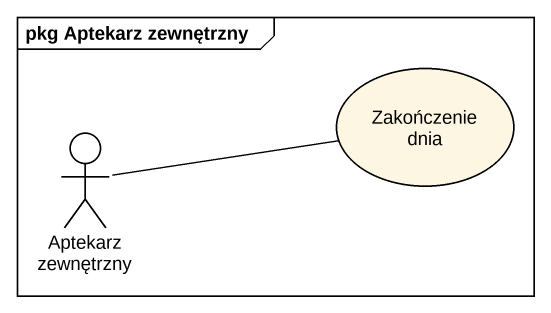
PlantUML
@startuml
mainframe pkg Aptekarz zewnętrzny
actor "Aptekarz zewnętrzny" as Aptekarz_zewnętrzny
usecase "Zakończenie dnia" as Zakończenie_dnia
Aptekarz_zewnętrzny -right- Zakończenie_dnia
@enduml
